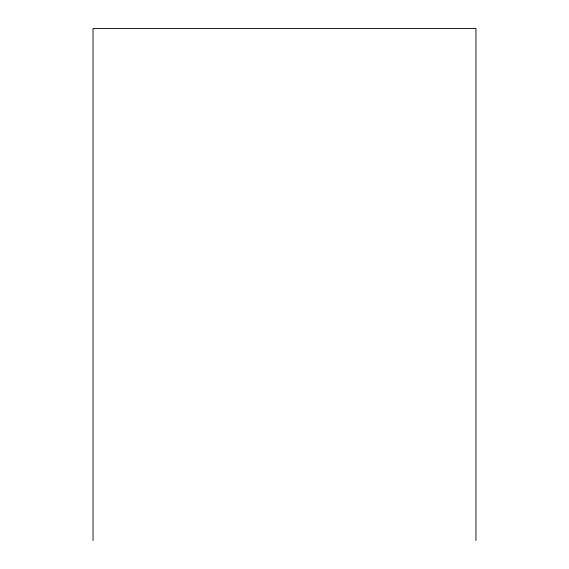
<?xml version="1.0" encoding="UTF-8"?>
<svg xmlns="http://www.w3.org/2000/svg" width="569" height="569" viewBox="0 0 569 569"><rect width="100%" height="100%" fill="white"/><g stroke="black" fill="none" stroke-linecap="round" stroke-linejoin="round"><path stroke-width="0.85" d="M475.961 540.55L475.961 28.45L93.039 28.45L93.039 540.55"/></g></svg>
